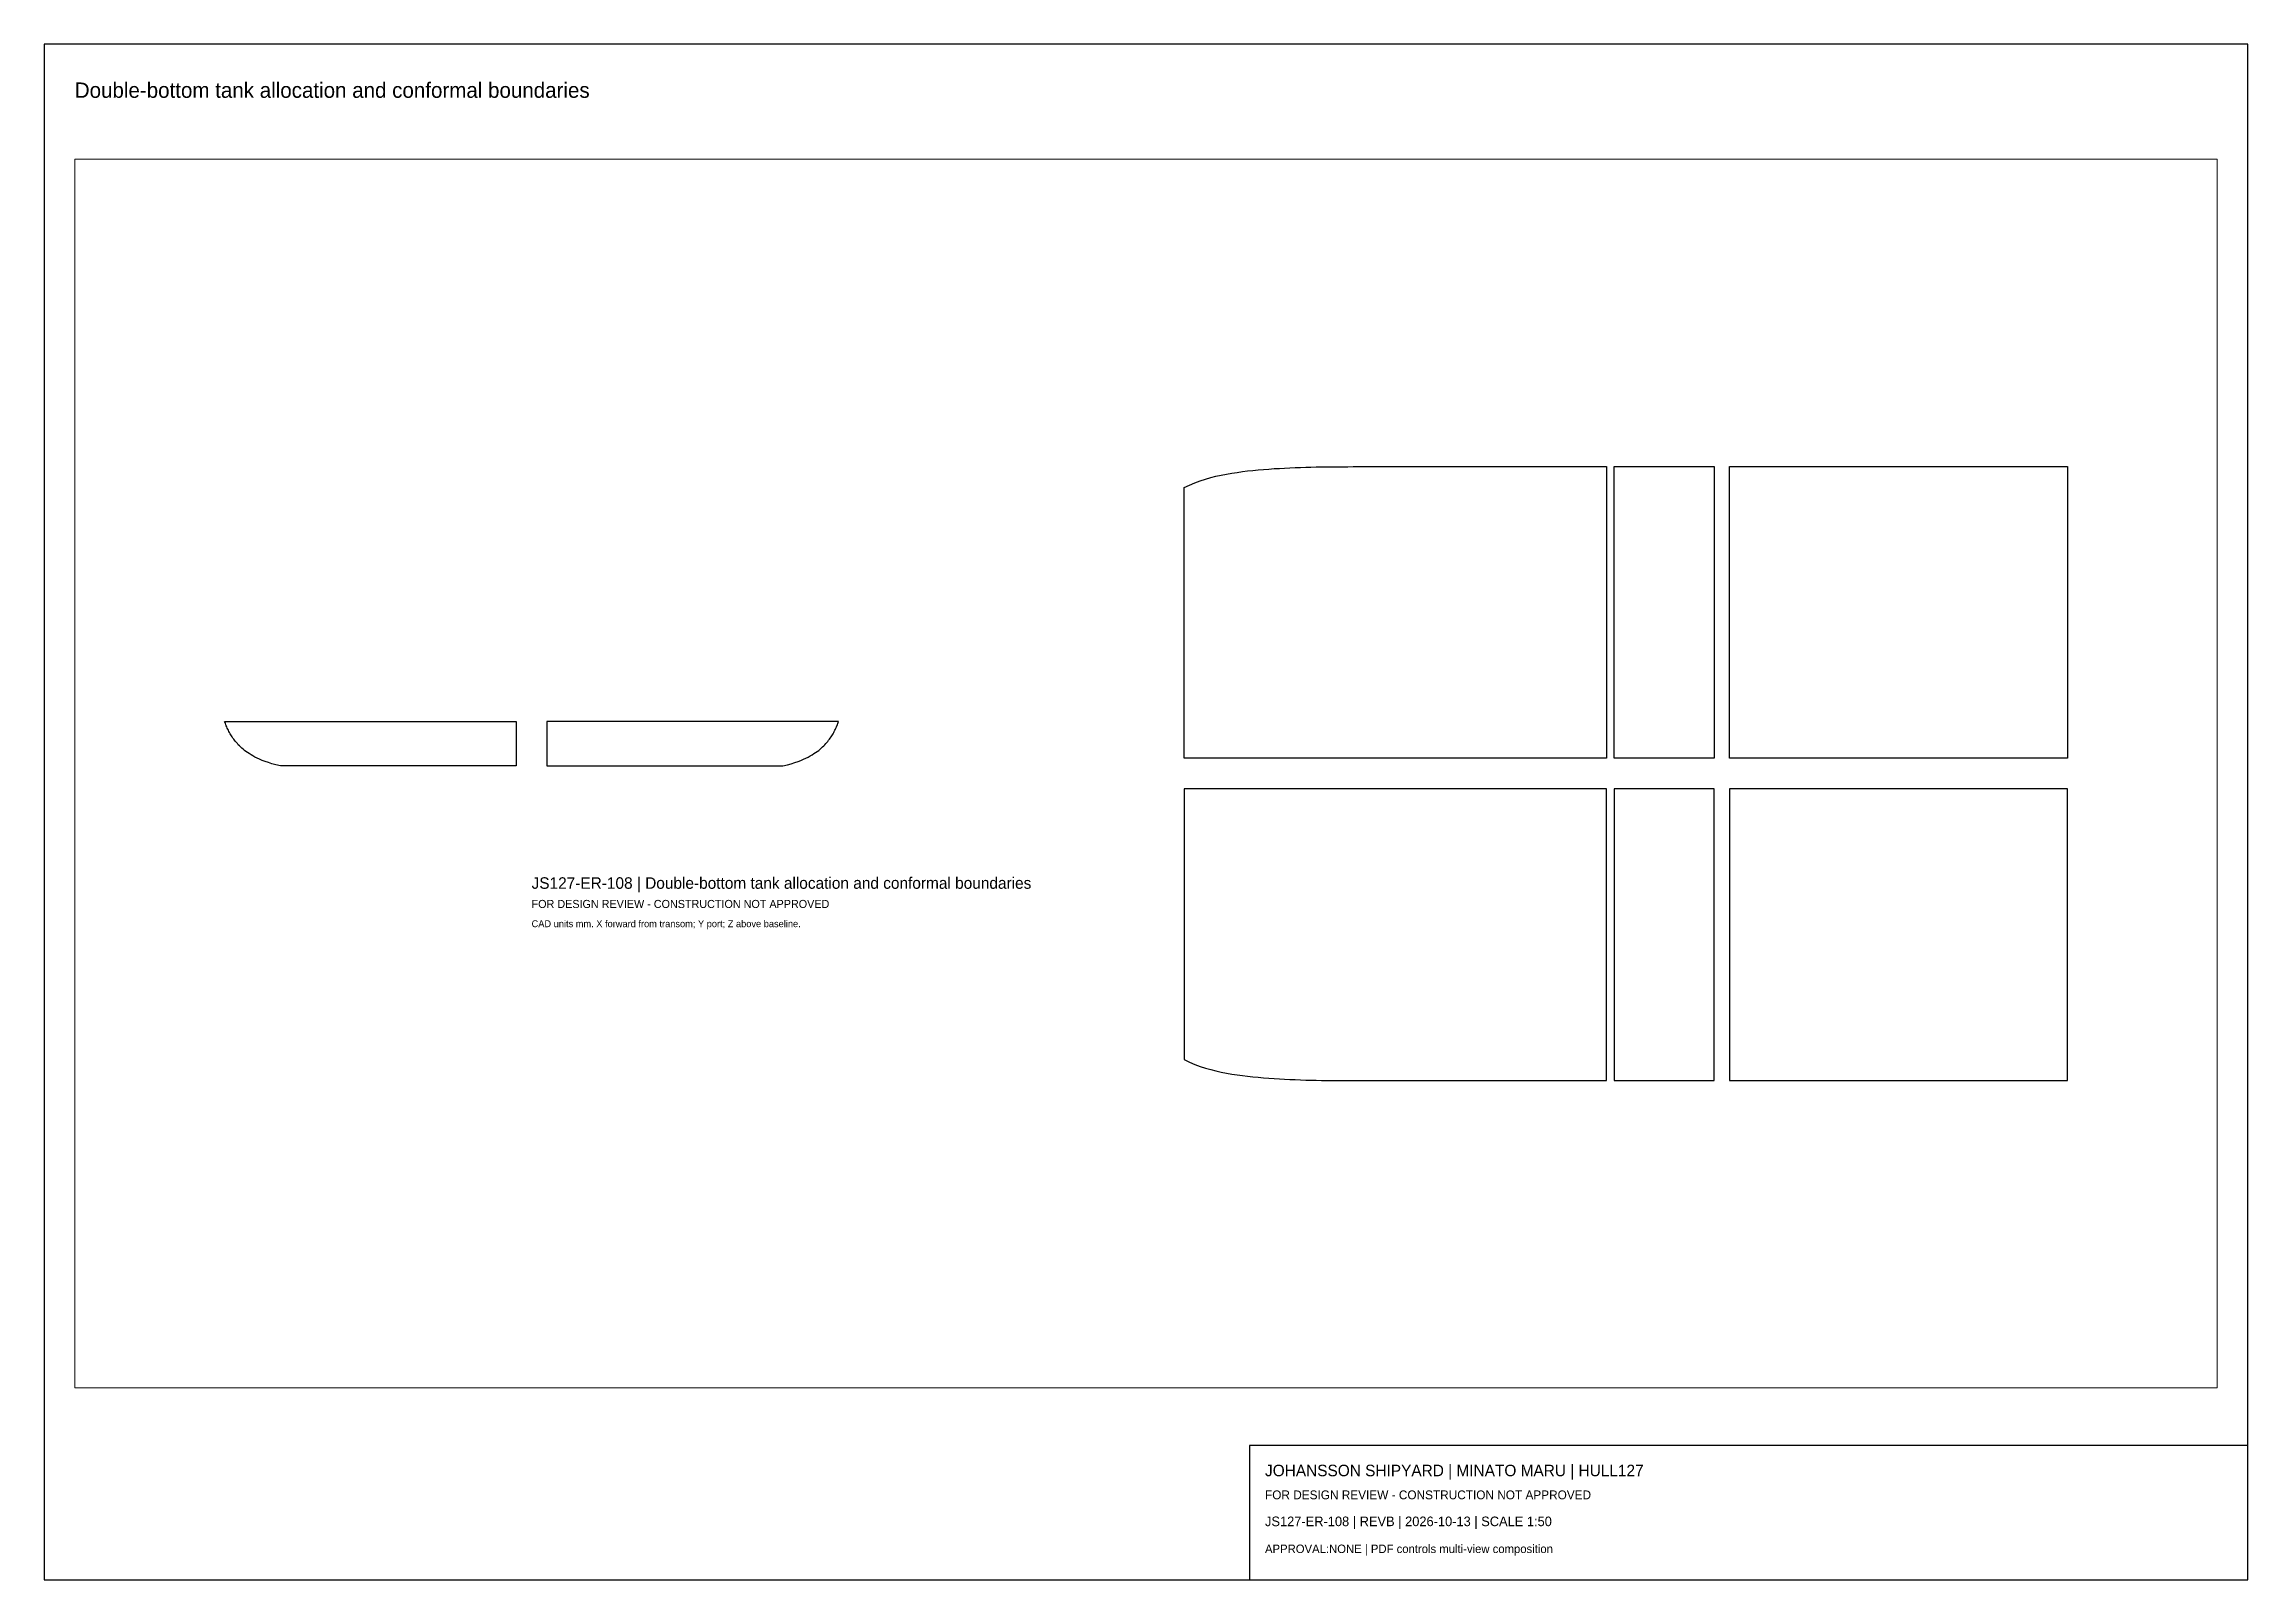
# Paper-space layout 'Layout1' of a CAD drawing. Header units: millimetres. Extents: x 10 to 584, y 10 to 410.
# The model-space entities are those that its viewports show. They can reach past a viewport. Long polylines and large blocks are cut down to what shows.
import ezdxf

# ---------------------------------------------------------------- set-up
doc = ezdxf.new("R2010")
doc.units = ezdxf.units.MM
doc.layers.add('ANNOTATION', color=7, linetype='Continuous')
doc.layers.add('RESERVATION', color=1, linetype='Continuous')

msp = doc.modelspace()

# ---------------------------------------------------------------- linework, layer by layer
at = {"layer": 'RESERVATION'}
for points in [[(8500, 3724), (8569, 3758), (8638, 3787), (8706, 3812), (8775, 3835), (8844, 3855), (8912, 3872), (8981, 3888), (9050, 3901), (9119, 3913), (9188, 3923), (9256, 3932), (9325, 3941), (9394, 3948), (9462, 3955), (9531, 3961), (9600, 3966), (9669, 3971), (9738, 3975), (9806, 3979), (9875, 3982), (9944, 3985), (10012, 3988), (10081, 3990), (10150, 3992), (10219, 3994), (10288, 3995), (10356, 3996), (10425, 3996), (10494, 3996), (10562, 3996), (10631, 3996), (10700, 3997), (10769, 3997), (10838, 3997), (10906, 3997), (10975, 3997), (11044, 3997), (11112, 3997), (11181, 3997), (11250, 3997), (11319, 3997), (11388, 3997), (11456, 3997), (11525, 3997), (11594, 3997), (11662, 3997), (11731, 3997), (11800, 3997), (11869, 3997), (11938, 3997), (12006, 3997), (12075, 3997), (12144, 3997), (12212, 3997), (12281, 3997), (12350, 3997), (12419, 3997), (12488, 3997), (12556, 3997), (12625, 3997), (12694, 3997), (12762, 3997), (12831, 3997), (12900, 3997), (12969, 3997), (13038, 3997), (13106, 3997), (13175, 3997), (13244, 3997), (13312, 3997), (13381, 3997), (13450, 3997), (13519, 3997), (13588, 3997), (13656, 3997), (13725, 3997), (13794, 3997), (13862, 3997), (13931, 3997), (14000, 3997), (14000, 200), (8500, 200)], [(14100, 3997), (14116, 3997), (14132, 3997), (14149, 3997), (14165, 3997), (14181, 3997), (14198, 3997), (14214, 3997), (14230, 3997), (14246, 3997), (14262, 3997), (14279, 3997), (14295, 3997), (14311, 3997), (14328, 3997), (14344, 3997), (14360, 3997), (14376, 3997), (14392, 3997), (14409, 3997), (14425, 3997), (14441, 3997), (14458, 3997), (14474, 3997), (14490, 3997), (14506, 3997), (14522, 3997), (14539, 3997), (14555, 3997), (14571, 3997), (14588, 3997), (14604, 3997), (14620, 3997), (14636, 3997), (14652, 3997), (14669, 3997), (14685, 3997), (14701, 3997), (14718, 3997), (14734, 3997), (14750, 3997), (14766, 3997), (14782, 3997), (14799, 3997), (14815, 3997), (14831, 3997), (14848, 3997), (14864, 3997), (14880, 3997), (14896, 3997), (14912, 3997), (14929, 3997), (14945, 3997), (14961, 3997), (14978, 3997), (14994, 3997), (15010, 3997), (15026, 3997), (15042, 3997), (15059, 3997), (15075, 3997), (15091, 3997), (15108, 3997), (15124, 3997), (15140, 3997), (15156, 3997), (15172, 3997), (15189, 3997), (15205, 3998), (15221, 3998), (15238, 3998), (15254, 3998), (15270, 3998), (15286, 3998), (15302, 3998), (15319, 3998), (15335, 3998), (15351, 3998), (15368, 3998), (15384, 3998), (15400, 3998), (15400, 200), (14100, 200)], [(15600, 3998), (15655, 3998), (15710, 3998), (15765, 3998), (15820, 3998), (15875, 3998), (15930, 3998), (15985, 3998), (16040, 3998), (16095, 3998), (16150, 3998), (16205, 3998), (16260, 3998), (16315, 3998), (16370, 3998), (16425, 3998), (16480, 3998), (16535, 3998), (16590, 3998), (16645, 3998), (16700, 3998), (16755, 3998), (16810, 3998), (16865, 3998), (16920, 3998), (16975, 3998), (17030, 3998), (17085, 3998), (17140, 3998), (17195, 3998), (17250, 3998), (17305, 3998), (17360, 3998), (17415, 3998), (17470, 3998), (17525, 3998), (17580, 3998), (17635, 3998), (17690, 3998), (17745, 3998), (17800, 3998), (17855, 3998), (17910, 3998), (17965, 3998), (18020, 3998), (18075, 3998), (18130, 3998), (18185, 3998), (18240, 3998), (18295, 3998), (18350, 3998), (18405, 3998), (18460, 3997), (18515, 3997), (18570, 3997), (18625, 3997), (18680, 3997), (18735, 3997), (18790, 3997), (18845, 3997), (18900, 3997), (18955, 3997), (19010, 3997), (19065, 3997), (19120, 3997), (19175, 3997), (19230, 3997), (19285, 3997), (19340, 3997), (19395, 3997), (19450, 3997), (19505, 3997), (19560, 3997), (19615, 3997), (19670, 3997), (19725, 3997), (19780, 3997), (19835, 3997), (19890, 3997), (19945, 3997), (20000, 3997), (20000, 200), (15600, 200)], [(-3272, 100), (-3331, 114), (-3382, 129), (-3428, 144), (-3470, 158), (-3507, 172), (-3542, 187), (-3573, 202), (-3602, 216), (-3629, 230), (-3654, 245), (-3677, 260), (-3699, 274), (-3720, 288), (-3739, 303), (-3757, 318), (-3773, 332), (-3789, 347), (-3804, 361), (-3819, 375), (-3832, 390), (-3845, 404), (-3857, 419), (-3868, 434), (-3879, 448), (-3890, 462), (-3900, 477), (-3909, 491), (-3918, 506), (-3926, 520), (-3934, 535), (-3942, 550), (-3949, 564), (-3957, 578), (-3963, 593), (-3970, 607), (-3976, 622), (-3982, 636), (-3987, 651), (-3992, 665), (-3997, 680), (-200, 680), (-200, 100)], [(3272, 100), (3331, 114), (3382, 129), (3428, 144), (3470, 158), (3507, 172), (3542, 187), (3573, 202), (3602, 216), (3629, 230), (3654, 245), (3677, 260), (3699, 274), (3720, 288), (3739, 303), (3757, 318), (3773, 332), (3789, 347), (3804, 361), (3819, 375), (3832, 390), (3845, 404), (3857, 419), (3868, 434), (3879, 448), (3890, 462), (3900, 477), (3909, 491), (3918, 506), (3926, 520), (3934, 535), (3942, 550), (3949, 564), (3957, 578), (3963, 593), (3970, 607), (3976, 622), (3982, 636), (3987, 651), (3992, 665), (3997, 680), (200, 680), (200, 100)], [(8500, -3724), (8569, -3758), (8638, -3787), (8706, -3812), (8775, -3835), (8844, -3855), (8912, -3872), (8981, -3888), (9050, -3901), (9119, -3913), (9188, -3923), (9256, -3932), (9325, -3941), (9394, -3948), (9462, -3955), (9531, -3961), (9600, -3966), (9669, -3971), (9738, -3975), (9806, -3979), (9875, -3982), (9944, -3985), (10012, -3988), (10081, -3990), (10150, -3992), (10219, -3994), (10288, -3995), (10356, -3996), (10425, -3996), (10494, -3996), (10562, -3996), (10631, -3996), (10700, -3997), (10769, -3997), (10838, -3997), (10906, -3997), (10975, -3997), (11044, -3997), (11112, -3997), (11181, -3997), (11250, -3997), (11319, -3997), (11388, -3997), (11456, -3997), (11525, -3997), (11594, -3997), (11662, -3997), (11731, -3997), (11800, -3997), (11869, -3997), (11938, -3997), (12006, -3997), (12075, -3997), (12144, -3997), (12212, -3997), (12281, -3997), (12350, -3997), (12419, -3997), (12488, -3997), (12556, -3997), (12625, -3997), (12694, -3997), (12762, -3997), (12831, -3997), (12900, -3997), (12969, -3997), (13038, -3997), (13106, -3997), (13175, -3997), (13244, -3997), (13312, -3997), (13381, -3997), (13450, -3997), (13519, -3997), (13588, -3997), (13656, -3997), (13725, -3997), (13794, -3997), (13862, -3997), (13931, -3997), (14000, -3997), (14000, -200), (8500, -200)], [(14100, -3997), (14116, -3997), (14132, -3997), (14149, -3997), (14165, -3997), (14181, -3997), (14198, -3997), (14214, -3997), (14230, -3997), (14246, -3997), (14262, -3997), (14279, -3997), (14295, -3997), (14311, -3997), (14328, -3997), (14344, -3997), (14360, -3997), (14376, -3997), (14392, -3997), (14409, -3997), (14425, -3997), (14441, -3997), (14458, -3997), (14474, -3997), (14490, -3997), (14506, -3997), (14522, -3997), (14539, -3997), (14555, -3997), (14571, -3997), (14588, -3997), (14604, -3997), (14620, -3997), (14636, -3997), (14652, -3997), (14669, -3997), (14685, -3997), (14701, -3997), (14718, -3997), (14734, -3997), (14750, -3997), (14766, -3997), (14782, -3997), (14799, -3997), (14815, -3997), (14831, -3997), (14848, -3997), (14864, -3997), (14880, -3998), (14896, -3998), (14912, -3998), (14929, -3998), (14945, -3998), (14961, -3998), (14978, -3998), (14994, -3998), (15010, -3998), (15026, -3998), (15042, -3998), (15059, -3998), (15075, -3998), (15091, -3998), (15108, -3998), (15124, -3998), (15140, -3998), (15156, -3998), (15172, -3998), (15189, -3998), (15205, -3998), (15221, -3998), (15238, -3998), (15254, -3998), (15270, -3998), (15286, -3998), (15302, -3998), (15319, -3998), (15335, -3998), (15351, -3998), (15368, -3998), (15384, -3998), (15400, -3998), (15400, -200), (14100, -200)], [(15600, -3998), (15655, -3998), (15710, -3998), (15765, -3998), (15820, -3998), (15875, -3998), (15930, -3998), (15985, -3998), (16040, -3998), (16095, -3998), (16150, -3998), (16205, -3998), (16260, -3998), (16315, -3998), (16370, -3998), (16425, -3998), (16480, -3998), (16535, -3998), (16590, -3998), (16645, -3998), (16700, -3998), (16755, -3998), (16810, -3998), (16865, -3998), (16920, -3998), (16975, -3998), (17030, -3998), (17085, -3998), (17140, -3998), (17195, -3998), (17250, -3998), (17305, -3998), (17360, -3998), (17415, -3998), (17470, -3998), (17525, -3998), (17580, -3998), (17635, -3998), (17690, -3998), (17745, -3998), (17800, -3998), (17855, -3998), (17910, -3998), (17965, -3998), (18020, -3998), (18075, -3998), (18130, -3998), (18185, -3998), (18240, -3998), (18295, -3998), (18350, -3998), (18405, -3998), (18460, -3998), (18515, -3998), (18570, -3998), (18625, -3998), (18680, -3997), (18735, -3997), (18790, -3997), (18845, -3997), (18900, -3997), (18955, -3997), (19010, -3997), (19065, -3997), (19120, -3997), (19175, -3997), (19230, -3997), (19285, -3997), (19340, -3997), (19395, -3997), (19450, -3997), (19505, -3997), (19560, -3997), (19615, -3997), (19670, -3997), (19725, -3997), (19780, -3997), (19835, -3997), (19890, -3997), (19945, -3997), (20000, -3997), (20000, -200), (15600, -200)]]:
    msp.add_lwpolyline(points, close=True, dxfattribs=at)

# ---------------------------------------------------------------- texts
at = {"layer": 'ANNOTATION'}
for s, height, p in [('JS127-ER-108 | Double-bottom tank allocation and conformal boundaries', 150, (0, -1500)), ('FOR DESIGN REVIEW - CONSTRUCTION NOT APPROVED', 105, (0, -1750)), ('CAD units mm. X forward from transom; Y port; Z above baseline.', 90, (0, -2000))]:
    msp.add_text(s, height=height, dxfattribs=at).set_placement(p)

psp = doc.layouts.get("Layout1")

# ---------------------------------------------------------------- linework, layer by layer
for points in [[(10, 10), (584, 10), (584, 410), (10, 410)], [(324, 10), (584, 10), (584, 45), (324, 45)]]:
    psp.add_lwpolyline(points, close=True)

# ---------------------------------------------------------------- texts
for s, height, p in [('Double-bottom tank allocation and conformal boundaries', 4, (18, 396)), ('JOHANSSON SHIPYARD | MINATO MARU | HULL127', 3, (328, 37)), ('FOR DESIGN REVIEW - CONSTRUCTION NOT APPROVED', 2.3, (328, 31)), ('JS127-ER-108 | REVB | 2026-10-13 | SCALE 1:50', 2.5, (328, 24)), ('APPROVAL:NONE | PDF controls multi-view composition', 2.2, (328, 17))]:
    psp.add_text(s, height=height).set_placement(p)

# ---------------------------------------------------------------- viewports
at = {"layer": 'VIEWPORTS'}
psp.add_viewport(center=(297, 220), size=(558, 320), view_center_point=(8001.26, 0), view_height=16000, dxfattribs=at)

doc.saveas('drawing.dxf')
